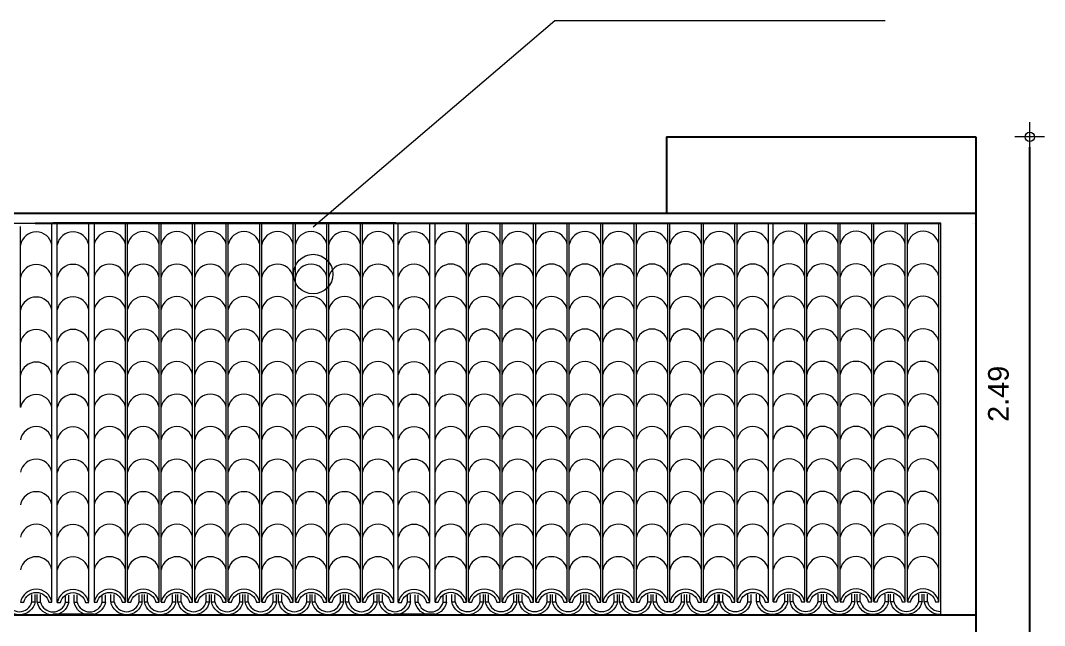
# Model space of a CAD drawing. Header units: millimetres. Extents: x 1345 to 2117, y 1214 to 1365.
# Drawn here: x 1486.346 to 1491.309, y 1288.295 to 1291.225 of the extents above; entities that cross this region are included whole.
import ezdxf

# ---------------------------------------------------------------- set-up
doc = ezdxf.new("R2010")
doc.units = ezdxf.units.MM
doc.header["$LTSCALE"] = 0.5
for name, color, linetype in [('COTAS', 7, 'Continuous'), ('COZINHA', 7, 'Continuous'), ('parede', 2, 'Continuous')]:
    doc.layers.add(name, color=color, linetype=linetype)
doc.layers.add('E-lay-9', color=9, linetype='Continuous', lineweight=9)
doc.layers.add('E-TXT-W', color=7, linetype='Continuous', lineweight=15)
doc.styles.get("Standard").update_dxf_attribs({"font": 'arial.ttf'})
doc.dimstyles.new('ESCALA50', dxfattribs={"dimtxt": 0.1, "dimasz": 0.05, "dimexe": 0.18, "dimexo": 0.06, "dimgap": 0.1, "dimtad": 1, "dimzin": 4, "dimdsep": 46, "dimtxsty": 'Standard', "dimblk": 'BOLA', "dimcen": -0.06, "dimse1": 1, "dimse2": 1, "dimclrd": 7, "dimclrt": 7, "dimadec": 0, "dimazin": 0, "dimtfac": 1, "dimtix": 1, "dimtmove": 0, "dimatfit": 3, "dimldrblk": 'BOLA', "dimfxl": 0, "dimtolj": 1, "dimtzin": 4, "dimarcsym": 0})

# ---------------------------------------------------------------- blocks, each defined once
blk = doc.blocks.new('BOLA')
for p, q in [((0, -1.435), (0, 1.435)), ((-1.435, 0), (1.435, 0))]:
    blk.add_line(p, q)
blk.add_circle((0, 0), 0.452)
blk = doc.blocks.new('*D312')
at = {"layer": 'Defpoints', "color": 0, "transparency": 16777216}
for p in [(1490.9763, 1290.6614), (1491.2371, 1290.6614), (1490.9763, 1288.1724)]:
    blk.add_point(p, dxfattribs=at)
at = {"layer": 'E-TXT-W', "color": 7, "lineweight": -2, "transparency": 16777216}
blk.add_line((1491.2371, 1288.2224), (1491.2371, 1290.6114), dxfattribs=at)
at = {"layer": 'E-TXT-W', "color": 7, "lineweight": -2, "transparency": 16777216, "xscale": 0.05, "yscale": 0.05, "zscale": 0.05}
for p, rotation in [((1491.2371, 1290.6614), 90), ((1491.2371, 1288.1724), 270)]:
    blk.add_blockref('BOLA', p, dxfattribs=dict(at, rotation=rotation))
at = {"layer": 'E-TXT-W', "color": 7, "transparency": 16777216, "insert": (1491.086, 1289.4169), "char_height": 0.1, "attachment_point": 5, "rotation": 90}
blk.add_mtext('\\A1;2.49', dxfattribs=at)

msp = doc.modelspace()

# ---------------------------------------------------------------- linework, layer by layer
at = {"color": 8, "linetype": 'ByBlock'}
for p, q in [((1488.1659, 1290.243), (1486.5027, 1290.243)), ((1486.7027, 1288.3474), (1486.5027, 1288.3474)), ((1488.3555, 1288.3476), (1488.1555, 1288.3476))]:
    msp.add_line(p, q, dxfattribs=at)
at = {"layer": 'COTAS', "color": 8}
msp.add_line((1490.824, 1288.3464), (1490.974, 1288.3464), dxfattribs=at)
at = {"layer": 'COZINHA', "color": 8}
for p, q in [((1483.3824, 1290.2917), (1490.974, 1290.2917)), ((1486.4178, 1290.243), (1490.807, 1290.243)), ((1483.904, 1288.3464), (1490.824, 1288.3464))]:
    msp.add_line(p, q, dxfattribs=at)
at = {"layer": 'E-lay-9', "color": 8, "lineweight": 18}
for p, q in [((1487.7646, 1290.2264), (1488.9352, 1291.2254)), ((1488.9352, 1291.2254), (1490.5363, 1291.2254)), ((1484.943, 1290.2923), (1486.543, 1290.2923)), ((1485.0455, 1290.243), (1486.4178, 1290.243)), ((1486.4985, 1288.4094), (1486.4985, 1290.243)), ((1486.4985, 1289.1949), (1486.4985, 1290.243)), ((1486.5244, 1288.4062), (1486.5244, 1290.243)), ((1486.6768, 1288.4083), (1486.6768, 1290.243)), ((1486.7027, 1290.243), (1486.7027, 1288.4074)), ((1486.8552, 1288.4094), (1486.8552, 1290.243)), ((1486.8653, 1288.4094), (1486.8653, 1290.243)), ((1487.0177, 1288.4094), (1487.0177, 1290.243)), ((1487.0279, 1288.4094), (1487.0279, 1290.243)), ((1487.1803, 1288.4094), (1487.1803, 1290.243)), ((1487.1905, 1288.4094), (1487.1905, 1290.243)), ((1487.3429, 1288.4094), (1487.3429, 1290.243)), ((1487.353, 1288.4094), (1487.353, 1290.243)), ((1487.5054, 1288.4094), (1487.5054, 1290.243)), ((1487.5156, 1288.4094), (1487.5156, 1290.243)), ((1487.668, 1288.4094), (1487.668, 1290.243)), ((1487.6782, 1288.4094), (1487.6782, 1290.243)), ((1487.8306, 1288.4094), (1487.8306, 1290.243)), ((1487.8407, 1288.4094), (1487.8407, 1290.243)), ((1487.9931, 1288.4094), (1487.9931, 1290.243)), ((1488.0033, 1288.4094), (1488.0033, 1290.243)), ((1488.1557, 1288.4094), (1488.1557, 1290.243)), ((1488.1772, 1288.4064), (1488.1772, 1290.2433)), ((1488.3296, 1288.4085), (1488.3296, 1290.2433)), ((1488.3555, 1288.4076), (1488.3555, 1290.2433)), ((1488.508, 1288.4097), (1488.508, 1290.2433)), ((1488.5181, 1288.4097), (1488.5181, 1290.2433)), ((1488.6705, 1288.4097), (1488.6705, 1290.2433)), ((1488.6807, 1288.4097), (1488.6807, 1290.2433)), ((1488.8331, 1288.4097), (1488.8331, 1290.2433)), ((1488.8433, 1288.4097), (1488.8433, 1290.2433)), ((1488.9957, 1288.4097), (1488.9957, 1290.2433)), ((1489.0058, 1288.4097), (1489.0058, 1290.2433)), ((1489.1582, 1288.4097), (1489.1582, 1290.2433)), ((1489.1684, 1288.4097), (1489.1684, 1290.2433)), ((1489.3208, 1288.4097), (1489.3208, 1290.2433)), ((1489.331, 1288.4097), (1489.331, 1290.2433)), ((1489.4834, 1288.4097), (1489.4834, 1290.2433)), ((1489.4935, 1288.4097), (1489.4935, 1290.2433)), ((1489.6459, 1288.4097), (1489.6459, 1290.2433)), ((1489.6561, 1288.4097), (1489.6561, 1290.2433)), ((1489.8085, 1288.4097), (1489.8085, 1290.2433)), ((1489.8187, 1288.4097), (1489.8187, 1290.2433)), ((1489.9711, 1288.4097), (1489.9711, 1290.2433)), ((1489.9942, 1288.4088), (1489.9942, 1290.2424)), ((1490.1466, 1288.4108), (1490.1466, 1290.243)), ((1490.1567, 1288.4108), (1490.1567, 1290.243)), ((1490.3091, 1288.4108), (1490.3091, 1290.243)), ((1490.3193, 1288.4108), (1490.3193, 1290.243)), ((1490.4717, 1288.4108), (1490.4717, 1290.243)), ((1490.4819, 1288.4108), (1490.4819, 1290.243)), ((1490.6343, 1288.4108), (1490.6343, 1290.243)), ((1490.6444, 1288.4108), (1490.6444, 1290.243)), ((1490.7968, 1288.4108), (1490.7968, 1290.243)), ((1490.807, 1288.348), (1490.807, 1290.243)), ((1490.9594, 1290.243), (1490.9594, 1290.2444)), ((1490.9696, 1290.243), (1490.9696, 1290.2444)), ((1486.3461, 1289.3524), (1486.3461, 1290.2276)), ((1486.4016, 1288.4094), (1486.4016, 1288.4446)), ((1486.4172, 1288.4094), (1486.4172, 1288.4446)), ((1486.4274, 1288.4094), (1486.4274, 1288.4446)), ((1486.4429, 1288.4094), (1486.4429, 1288.4446)), ((1486.5642, 1288.4071), (1486.5642, 1288.4422)), ((1486.5798, 1288.4071), (1486.5798, 1288.4422)), ((1486.6057, 1288.4083), (1486.6057, 1288.4434)), ((1486.6213, 1288.4083), (1486.6213, 1288.4434)), ((1486.7425, 1288.4083), (1486.7425, 1288.4434)), ((1486.7581, 1288.4083), (1486.7581, 1288.4434)), ((1486.7843, 1288.4104), (1486.7843, 1288.4455)), ((1486.7999, 1288.4104), (1486.7999, 1288.4455)), ((1486.9209, 1288.4094), (1486.9209, 1288.4446)), ((1486.9364, 1288.4094), (1486.9364, 1288.4446)), ((1486.9466, 1288.4094), (1486.9466, 1288.4446)), ((1486.9622, 1288.4094), (1486.9622, 1288.4446)), ((1487.0834, 1288.4094), (1487.0834, 1288.4446)), ((1487.099, 1288.4094), (1487.099, 1288.4446)), ((1487.1092, 1288.4094), (1487.1092, 1288.4446)), ((1487.1248, 1288.4094), (1487.1248, 1288.4446)), ((1487.246, 1288.4094), (1487.246, 1288.4446)), ((1487.2616, 1288.4094), (1487.2616, 1288.4446)), ((1487.2717, 1288.4094), (1487.2717, 1288.4446)), ((1487.2873, 1288.4094), (1487.2873, 1288.4446)), ((1487.4086, 1288.4094), (1487.4086, 1288.4446)), ((1487.4242, 1288.4094), (1487.4242, 1288.4446)), ((1487.4343, 1288.4094), (1487.4343, 1288.4446)), ((1487.4499, 1288.4094), (1487.4499, 1288.4446)), ((1487.5711, 1288.4094), (1487.5711, 1288.4446)), ((1487.5867, 1288.4094), (1487.5867, 1288.4446)), ((1487.5969, 1288.4094), (1487.5969, 1288.4446)), ((1487.6125, 1288.4094), (1487.6125, 1288.4446)), ((1487.7337, 1288.4094), (1487.7337, 1288.4446)), ((1487.7493, 1288.4094), (1487.7493, 1288.4446)), ((1487.7595, 1288.4094), (1487.7595, 1288.4446)), ((1487.775, 1288.4094), (1487.775, 1288.4446)), ((1487.8963, 1288.4094), (1487.8963, 1288.4446)), ((1487.9119, 1288.4094), (1487.9119, 1288.4446)), ((1487.922, 1288.4094), (1487.922, 1288.4446)), ((1487.9376, 1288.4094), (1487.9376, 1288.4446)), ((1488.0588, 1288.4094), (1488.0588, 1288.4446)), ((1488.0744, 1288.4094), (1488.0744, 1288.4446)), ((1488.0846, 1288.4094), (1488.0846, 1288.4446)), ((1488.1002, 1288.4094), (1488.1002, 1288.4446)), ((1488.2214, 1288.4094), (1488.2214, 1288.4446)), ((1488.237, 1288.4094), (1488.237, 1288.4446)), ((1488.2585, 1288.4085), (1488.2585, 1288.4436)), ((1488.2741, 1288.4085), (1488.2741, 1288.4436)), ((1488.3953, 1288.4085), (1488.3953, 1288.4436)), ((1488.4109, 1288.4085), (1488.4109, 1288.4436)), ((1488.4368, 1288.4097), (1488.4368, 1288.4448)), ((1488.4524, 1288.4097), (1488.4524, 1288.4448)), ((1488.5737, 1288.4097), (1488.5737, 1288.4448)), ((1488.5892, 1288.4097), (1488.5892, 1288.4448)), ((1488.5994, 1288.4097), (1488.5994, 1288.4448)), ((1488.615, 1288.4097), (1488.615, 1288.4448)), ((1488.7362, 1288.4094), (1488.7362, 1288.4446)), ((1488.7518, 1288.4097), (1488.7518, 1288.4448)), ((1488.762, 1288.4097), (1488.762, 1288.4448)), ((1488.7776, 1288.4097), (1488.7776, 1288.4448)), ((1488.8988, 1288.4097), (1488.8988, 1288.4448)), ((1488.9144, 1288.4097), (1488.9144, 1288.4448)), ((1488.9245, 1288.4097), (1488.9245, 1288.4448)), ((1488.9401, 1288.4097), (1488.9401, 1288.4448)), ((1489.0614, 1288.4097), (1489.0614, 1288.4448)), ((1489.0769, 1288.4097), (1489.0769, 1288.4448)), ((1489.0871, 1288.4097), (1489.0871, 1288.4448)), ((1489.1027, 1288.4097), (1489.1027, 1288.4448)), ((1489.2239, 1288.4097), (1489.2239, 1288.4448)), ((1489.2395, 1288.4097), (1489.2395, 1288.4448)), ((1489.2497, 1288.4097), (1489.2497, 1288.4448)), ((1489.2653, 1288.4097), (1489.2653, 1288.4448)), ((1489.3865, 1288.4097), (1489.3865, 1288.4448)), ((1489.4021, 1288.4097), (1489.4021, 1288.4448)), ((1489.4122, 1288.4097), (1489.4122, 1288.4448)), ((1489.4278, 1288.4097), (1489.4278, 1288.4448)), ((1489.5491, 1288.4097), (1489.5491, 1288.4448)), ((1489.5647, 1288.4097), (1489.5647, 1288.4448)), ((1489.5748, 1288.4097), (1489.5748, 1288.4448)), ((1489.5904, 1288.4097), (1489.5904, 1288.4448)), ((1489.7116, 1288.4097), (1489.7116, 1288.4448)), ((1489.7272, 1288.4097), (1489.7272, 1288.4448)), ((1489.7339, 1288.4097), (1489.7339, 1288.4448)), ((1489.7495, 1288.4097), (1489.7495, 1288.4448)), ((1489.8714, 1288.4097), (1489.8714, 1288.4448)), ((1489.8869, 1288.4097), (1489.8869, 1288.4448)), ((1489.9129, 1288.4108), (1489.9129, 1288.446)), ((1489.9285, 1288.4108), (1489.9285, 1288.446)), ((1490.0497, 1288.4108), (1490.0497, 1288.446)), ((1490.0653, 1288.4108), (1490.0653, 1288.446)), ((1490.0754, 1288.4108), (1490.0754, 1288.446)), ((1490.091, 1288.4108), (1490.091, 1288.446)), ((1490.2123, 1288.4108), (1490.2123, 1288.446)), ((1490.2279, 1288.4108), (1490.2279, 1288.446)), ((1490.238, 1288.4108), (1490.238, 1288.446)), ((1490.2536, 1288.4108), (1490.2536, 1288.446)), ((1490.3748, 1288.4108), (1490.3748, 1288.446)), ((1490.3904, 1288.4108), (1490.3904, 1288.446)), ((1490.4006, 1288.4108), (1490.4006, 1288.446)), ((1490.4162, 1288.4108), (1490.4162, 1288.446)), ((1490.5374, 1288.4108), (1490.5374, 1288.446)), ((1490.553, 1288.4108), (1490.553, 1288.446)), ((1490.5632, 1288.4108), (1490.5632, 1288.446)), ((1490.5787, 1288.4108), (1490.5787, 1288.446)), ((1490.7, 1288.4108), (1490.7, 1288.446)), ((1490.7156, 1288.4108), (1490.7156, 1288.446)), ((1490.7257, 1288.4108), (1490.7257, 1288.446)), ((1490.7413, 1288.4108), (1490.7413, 1288.446)), ((1486.5027, 1288.3474), (1487.0027, 1288.3474)), ((1488.1555, 1288.3476), (1488.6555, 1288.3476))]:
    msp.add_line(p, q, dxfattribs=at)
at = {"layer": 'E-lay-9', "color": 8, "lineweight": 18, "flags": 128}
for points in [[(1486.3461, 1288.4074), (1486.3617, 1288.4074, -0.788263), (1486.4829, 1288.4074), (1486.4985, 1288.4074, 0.827036)], [(1486.5244, 1288.4062), (1486.54, 1288.4062, -0.788263), (1486.6612, 1288.4062), (1486.6768, 1288.4062, 0.827036)], [(1486.7027, 1288.4074), (1486.7183, 1288.4074, -0.788263), (1486.8396, 1288.4074), (1486.8552, 1288.4074, 0.827036)], [(1486.8653, 1288.4074), (1486.8809, 1288.4074, -0.788263), (1487.0021, 1288.4074), (1487.0177, 1288.4074, 0.827036)], [(1487.0279, 1288.4074), (1487.0435, 1288.4074, -0.788263), (1487.1647, 1288.4074), (1487.1803, 1288.4074, 0.827036)], [(1487.1905, 1288.4074), (1487.206, 1288.4074, -0.788263), (1487.3273, 1288.4074), (1487.3429, 1288.4074, 0.827036)], [(1487.353, 1288.4074), (1487.3686, 1288.4074, -0.788263), (1487.4899, 1288.4074), (1487.5054, 1288.4074, 0.827036)], [(1487.5156, 1288.4074), (1487.5312, 1288.4074, -0.788263), (1487.6524, 1288.4074), (1487.668, 1288.4074, 0.827036)], [(1487.6782, 1288.4074), (1487.6938, 1288.4074, -0.788263), (1487.815, 1288.4074), (1487.8306, 1288.4074, 0.827036)], [(1487.8407, 1288.4074), (1487.8563, 1288.4074, -0.788263), (1487.9776, 1288.4074), (1487.9931, 1288.4074, 0.827036)], [(1488.0033, 1288.4074), (1488.0189, 1288.4074, -0.788263), (1488.1401, 1288.4074), (1488.1557, 1288.4074, 0.827036)], [(1488.1772, 1288.4064), (1488.1928, 1288.4064, -0.788263), (1488.314, 1288.4064), (1488.3296, 1288.4064, 0.827036)], [(1488.3555, 1288.4076), (1488.3711, 1288.4076, -0.788263), (1488.4924, 1288.4076), (1488.508, 1288.4076, 0.827036)], [(1488.5181, 1288.4076), (1488.5337, 1288.4076, -0.788263), (1488.6549, 1288.4076), (1488.6705, 1288.4076, 0.827036)], [(1488.6807, 1288.4076), (1488.6963, 1288.4076, -0.788263), (1488.8175, 1288.4076), (1488.8331, 1288.4076, 0.827036)], [(1488.8433, 1288.4076), (1488.8588, 1288.4076, -0.788263), (1488.9801, 1288.4076), (1488.9957, 1288.4076, 0.827036)], [(1489.0058, 1288.4076), (1489.0214, 1288.4076, -0.788263), (1489.1426, 1288.4076), (1489.1582, 1288.4076, 0.827036)], [(1489.1684, 1288.4076), (1489.184, 1288.4076, -0.788263), (1489.3052, 1288.4076), (1489.3208, 1288.4076, 0.827036)], [(1489.331, 1288.4076), (1489.3465, 1288.4076, -0.788263), (1489.4678, 1288.4076), (1489.4834, 1288.4076, 0.827036)], [(1489.4935, 1288.4076), (1489.5091, 1288.4076, -0.788263), (1489.6304, 1288.4076), (1489.6459, 1288.4076, 0.827036)], [(1489.6561, 1288.4076), (1489.6717, 1288.4076, -0.788263), (1489.7929, 1288.4076), (1489.8085, 1288.4076, 0.827036)], [(1489.8187, 1288.4076), (1489.8343, 1288.4076, -0.788263), (1489.9555, 1288.4076), (1489.9711, 1288.4076, 0.827036)], [(1489.9942, 1288.4088), (1490.0097, 1288.4088, -0.788263), (1490.131, 1288.4088), (1490.1466, 1288.4088, 0.827036)], [(1490.1567, 1288.4088), (1490.1723, 1288.4088, -0.788263), (1490.2936, 1288.4088), (1490.3091, 1288.4088, 0.827036)], [(1490.3193, 1288.4088), (1490.3349, 1288.4088, -0.788263), (1490.4561, 1288.4088), (1490.4717, 1288.4088, 0.827036)], [(1490.4819, 1288.4088), (1490.4975, 1288.4088, -0.788263), (1490.6187, 1288.4088), (1490.6343, 1288.4088, 0.827036)], [(1490.6444, 1288.4088), (1490.66, 1288.4088, -0.788263), (1490.7813, 1288.4088), (1490.7968, 1288.4088, 0.827036)], [(1486.2648, 1288.4094), (1486.2804, 1288.4094, 0.788263), (1486.4016, 1288.4094), (1486.4172, 1288.4094, -0.827036)], [(1486.4274, 1288.4083), (1486.4429, 1288.4083, 0.788263), (1486.5642, 1288.4083), (1486.5798, 1288.4083, -0.827036)], [(1486.6057, 1288.4083), (1486.6213, 1288.4083, 0.788263), (1486.7425, 1288.4083), (1486.7581, 1288.4083, -0.827036)], [(1486.784, 1288.4094), (1486.7996, 1288.4094, 0.788263), (1486.9209, 1288.4094), (1486.9364, 1288.4094, -0.827036)], [(1486.9466, 1288.4094), (1486.9622, 1288.4094, 0.788263), (1487.0834, 1288.4094), (1487.099, 1288.4094, -0.827036)], [(1487.1092, 1288.4094), (1487.1248, 1288.4094, 0.788263), (1487.246, 1288.4094), (1487.2616, 1288.4094, -0.827036)], [(1487.2717, 1288.4094), (1487.2873, 1288.4094, 0.788263), (1487.4086, 1288.4094), (1487.4242, 1288.4094, -0.827036)], [(1487.4343, 1288.4094), (1487.4499, 1288.4094, 0.788263), (1487.5711, 1288.4094), (1487.5867, 1288.4094, -0.827036)], [(1487.5969, 1288.4094), (1487.6125, 1288.4094, 0.788263), (1487.7337, 1288.4094), (1487.7493, 1288.4094, -0.827036)], [(1487.7595, 1288.4094), (1487.775, 1288.4094, 0.788263), (1487.8963, 1288.4094), (1487.9119, 1288.4094, -0.827036)], [(1487.922, 1288.4094), (1487.9376, 1288.4094, 0.788263), (1488.0588, 1288.4094), (1488.0744, 1288.4094, -0.827036)], [(1488.0846, 1288.4094), (1488.1002, 1288.4094, 0.788263), (1488.2214, 1288.4094), (1488.237, 1288.4094, -0.827036)], [(1488.2585, 1288.4085), (1488.2741, 1288.4085, 0.788263), (1488.3953, 1288.4085), (1488.4109, 1288.4085, -0.827036)], [(1488.4368, 1288.4097), (1488.4524, 1288.4097, 0.788263), (1488.5737, 1288.4097), (1488.5892, 1288.4097, -0.827036)], [(1488.5994, 1288.4097), (1488.615, 1288.4097, 0.788263), (1488.7362, 1288.4097), (1488.7518, 1288.4097, -0.827036)], [(1488.762, 1288.4097), (1488.7776, 1288.4097, 0.788263), (1488.8988, 1288.4097), (1488.9144, 1288.4097, -0.827036)], [(1488.9245, 1288.4097), (1488.9401, 1288.4097, 0.788263), (1489.0614, 1288.4097), (1489.0769, 1288.4097, -0.827036)], [(1489.0871, 1288.4097), (1489.1027, 1288.4097, 0.788263), (1489.2239, 1288.4097), (1489.2395, 1288.4097, -0.827036)], [(1489.2497, 1288.4097), (1489.2653, 1288.4097, 0.788263), (1489.3865, 1288.4097), (1489.4021, 1288.4097, -0.827036)], [(1489.4122, 1288.4097), (1489.4278, 1288.4097, 0.788263), (1489.5491, 1288.4097), (1489.5647, 1288.4097, -0.827036)], [(1489.5748, 1288.4097), (1489.5904, 1288.4097, 0.788263), (1489.7116, 1288.4097), (1489.7272, 1288.4097, -0.827036)], [(1489.7345, 1288.4097), (1489.7501, 1288.4097, 0.788263), (1489.8714, 1288.4097), (1489.8869, 1288.4097, -0.827036)], [(1489.9129, 1288.4108), (1489.9285, 1288.4108, 0.788263), (1490.0497, 1288.4108), (1490.0653, 1288.4108, -0.827036)], [(1490.0754, 1288.4108), (1490.091, 1288.4108, 0.788263), (1490.2123, 1288.4108), (1490.2279, 1288.4108, -0.827036)], [(1490.238, 1288.4108), (1490.2536, 1288.4108, 0.788263), (1490.3748, 1288.4108), (1490.3904, 1288.4108, -0.827036)], [(1490.4006, 1288.4108), (1490.4162, 1288.4108, 0.788263), (1490.5374, 1288.4108), (1490.553, 1288.4108, -0.827036)], [(1490.5632, 1288.4108), (1490.5787, 1288.4108, 0.788263), (1490.7, 1288.4108), (1490.7156, 1288.4108, -0.827036)]]:
    msp.add_lwpolyline(points, format="xyb", close=True, dxfattribs=at)
msp.add_lwpolyline([(1490.807, 1288.348, -0.378559), (1490.7257, 1288.4108), (1490.7413, 1288.4108, 0.369758), (1490.807, 1288.3633)], format="xyb", dxfattribs=at)
at = {"layer": 'E-lay-9', "color": 8, "lineweight": 18}
msp.add_circle((1487.7646, 1289.9971), 0.0956, dxfattribs=at)
for centre, start, end in [((1486.4223, 1290.1233), 10.8161, 169.1839), ((1486.6006, 1290.1241), 10.8161, 169.1839), ((1486.779, 1290.1253), 10.8161, 169.1839), ((1486.9415, 1290.1253), 10.8161, 169.1839), ((1487.1041, 1290.1253), 10.8161, 169.1839), ((1487.2667, 1290.1253), 10.8161, 169.1839), ((1487.4292, 1290.1253), 10.8161, 169.1839), ((1487.5918, 1290.1253), 10.8161, 169.1839), ((1487.7544, 1290.1253), 10.8161, 169.1839), ((1487.9169, 1290.1253), 10.8161, 169.1839), ((1488.0795, 1290.1253), 10.8161, 169.1839), ((1488.2534, 1290.1244), 10.8161, 169.1839), ((1488.4317, 1290.1255), 10.8161, 169.1839), ((1488.5943, 1290.1255), 10.8161, 169.1839), ((1488.7569, 1290.1255), 10.8161, 169.1839), ((1488.9195, 1290.1255), 10.8161, 169.1839), ((1489.082, 1290.1255), 10.8161, 169.1839), ((1489.2446, 1290.1255), 10.8161, 169.1839), ((1489.4072, 1290.1255), 10.8161, 169.1839), ((1489.5697, 1290.1255), 10.8161, 169.1839), ((1489.7323, 1290.1255), 10.8161, 169.1839), ((1489.8949, 1290.1255), 10.8161, 169.1839), ((1490.0704, 1290.1267), 10.8161, 169.1839), ((1490.2329, 1290.1267), 10.8161, 169.1839), ((1490.3955, 1290.1267), 10.8161, 169.1839), ((1490.5581, 1290.1267), 10.8161, 169.1839), ((1490.7206, 1290.1267), 10.8161, 169.1839), ((1486.4223, 1289.9658), 10.8161, 169.1839), ((1486.6006, 1289.9666), 10.8161, 169.1839), ((1486.779, 1289.9678), 10.8161, 169.1839), ((1486.9415, 1289.9678), 10.8161, 169.1839), ((1487.1041, 1289.9678), 10.8161, 169.1839), ((1487.2667, 1289.9678), 10.8161, 169.1839), ((1487.4292, 1289.9678), 10.8161, 169.1839), ((1487.5918, 1289.9678), 10.8161, 169.1839), ((1487.7544, 1289.9678), 10.8161, 169.1839), ((1487.9169, 1289.9678), 10.8161, 169.1839), ((1488.0795, 1289.9678), 10.8161, 169.1839), ((1488.2534, 1289.9669), 10.8161, 169.1839), ((1488.4317, 1289.968), 10.8161, 169.1839), ((1488.5943, 1289.968), 10.8161, 169.1839), ((1488.7569, 1289.968), 10.8161, 169.1839), ((1488.9195, 1289.968), 10.8161, 169.1839), ((1489.082, 1289.968), 10.8161, 169.1839), ((1489.2446, 1289.968), 10.8161, 169.1839), ((1489.4072, 1289.968), 10.8161, 169.1839), ((1489.5697, 1289.968), 10.8161, 169.1839), ((1489.7323, 1289.968), 10.8161, 169.1839), ((1489.8949, 1289.968), 10.8161, 169.1839), ((1490.0704, 1289.9692), 10.8161, 169.1839), ((1490.2329, 1289.9692), 10.8161, 169.1839), ((1490.3955, 1289.9692), 10.8161, 169.1839), ((1490.5581, 1289.9692), 10.8161, 169.1839), ((1490.7206, 1289.9692), 10.8161, 169.1839), ((1486.4223, 1289.8083), 10.8161, 169.1839), ((1486.6006, 1289.8091), 10.8161, 169.1839), ((1486.779, 1289.8103), 10.8161, 169.1839), ((1486.9415, 1289.8103), 10.8161, 169.1839), ((1487.1041, 1289.8103), 10.8161, 169.1839), ((1487.2667, 1289.8103), 10.8161, 169.1839), ((1487.4292, 1289.8103), 10.8161, 169.1839), ((1487.5918, 1289.8103), 10.8161, 169.1839), ((1487.7544, 1289.8103), 10.8161, 169.1839), ((1487.9169, 1289.8103), 10.8161, 169.1839), ((1488.0795, 1289.8103), 10.8161, 169.1839), ((1488.2534, 1289.8094), 10.8161, 169.1839), ((1488.4317, 1289.8105), 10.8161, 169.1839), ((1488.5943, 1289.8105), 10.8161, 169.1839), ((1488.7569, 1289.8105), 10.8161, 169.1839), ((1488.9195, 1289.8105), 10.8161, 169.1839), ((1489.082, 1289.8105), 10.8161, 169.1839), ((1489.2446, 1289.8105), 10.8161, 169.1839), ((1489.4072, 1289.8105), 10.8161, 169.1839), ((1489.5697, 1289.8105), 10.8161, 169.1839), ((1489.7323, 1289.8105), 10.8161, 169.1839), ((1489.8949, 1289.8105), 10.8161, 169.1839), ((1490.0704, 1289.8117), 10.8161, 169.1839), ((1490.2329, 1289.8117), 10.8161, 169.1839), ((1490.3955, 1289.8117), 10.8161, 169.1839), ((1490.5581, 1289.8117), 10.8161, 169.1839), ((1490.7206, 1289.8117), 10.8161, 169.1839), ((1486.4223, 1289.6508), 10.8161, 169.1839), ((1486.6006, 1289.6516), 10.8161, 169.1839), ((1486.779, 1289.6528), 10.8161, 169.1839), ((1486.9415, 1289.6528), 10.8161, 169.1839), ((1487.1041, 1289.6528), 10.8161, 169.1839), ((1487.2667, 1289.6528), 10.8161, 169.1839), ((1487.4292, 1289.6528), 10.8161, 169.1839), ((1487.5918, 1289.6528), 10.8161, 169.1839), ((1487.7544, 1289.6528), 10.8161, 169.1839), ((1487.9169, 1289.6528), 10.8161, 169.1839), ((1488.0795, 1289.6528), 10.8161, 169.1839), ((1488.2534, 1289.6519), 10.8161, 169.1839), ((1488.4317, 1289.653), 10.8161, 169.1839), ((1488.5943, 1289.653), 10.8161, 169.1839), ((1488.7569, 1289.653), 10.8161, 169.1839), ((1488.9195, 1289.653), 10.8161, 169.1839), ((1489.082, 1289.653), 10.8161, 169.1839), ((1489.2446, 1289.653), 10.8161, 169.1839), ((1489.4072, 1289.653), 10.8161, 169.1839), ((1489.5697, 1289.653), 10.8161, 169.1839), ((1489.7323, 1289.653), 10.8161, 169.1839), ((1489.8949, 1289.653), 10.8161, 169.1839), ((1490.0704, 1289.6542), 10.8161, 169.1839), ((1490.2329, 1289.6542), 10.8161, 169.1839), ((1490.3955, 1289.6542), 10.8161, 169.1839), ((1490.5581, 1289.6542), 10.8161, 169.1839), ((1490.7206, 1289.6542), 10.8161, 169.1839), ((1486.4223, 1289.4933), 10.8161, 169.1839), ((1486.6006, 1289.4941), 10.8161, 169.1839), ((1486.779, 1289.4953), 10.8161, 169.1839), ((1486.9415, 1289.4953), 10.8161, 169.1839), ((1487.1041, 1289.4953), 10.8161, 169.1839), ((1487.2667, 1289.4953), 10.8161, 169.1839), ((1487.4292, 1289.4953), 10.8161, 169.1839), ((1487.5918, 1289.4953), 10.8161, 169.1839), ((1487.7544, 1289.4953), 10.8161, 169.1839), ((1487.9169, 1289.4953), 10.8161, 169.1839), ((1488.0795, 1289.4953), 10.8161, 169.1839), ((1488.2534, 1289.4944), 10.8161, 169.1839), ((1488.4317, 1289.4955), 10.8161, 169.1839), ((1488.5943, 1289.4955), 10.8161, 169.1839), ((1488.7569, 1289.4955), 10.8161, 169.1839), ((1488.9195, 1289.4955), 10.8161, 169.1839), ((1489.082, 1289.4955), 10.8161, 169.1839), ((1489.2446, 1289.4955), 10.8161, 169.1839), ((1489.4072, 1289.4955), 10.8161, 169.1839), ((1489.5697, 1289.4955), 10.8161, 169.1839), ((1489.7323, 1289.4955), 10.8161, 169.1839), ((1489.8949, 1289.4955), 10.8161, 169.1839), ((1490.0704, 1289.4967), 10.8161, 169.1839), ((1490.2329, 1289.4967), 10.8161, 169.1839), ((1490.3955, 1289.4967), 10.8161, 169.1839), ((1490.5581, 1289.4967), 10.8161, 169.1839), ((1490.7206, 1289.4967), 10.8161, 169.1839), ((1486.4223, 1289.3358), 10.8161, 169.1839), ((1486.6006, 1289.3366), 10.8161, 169.1839), ((1486.779, 1289.3378), 10.8161, 169.1839), ((1486.9415, 1289.3378), 10.8161, 169.1839), ((1487.1041, 1289.3378), 10.8161, 169.1839), ((1487.2667, 1289.3378), 10.8161, 169.1839), ((1487.4292, 1289.3378), 10.8161, 169.1839), ((1487.5918, 1289.3378), 10.8161, 169.1839), ((1487.7544, 1289.3378), 10.8161, 169.1839), ((1487.9169, 1289.3378), 10.8161, 169.1839), ((1488.0795, 1289.3378), 10.8161, 169.1839), ((1488.2534, 1289.3369), 10.8161, 169.1839), ((1488.4317, 1289.338), 10.8161, 169.1839), ((1488.5943, 1289.338), 10.8161, 169.1839), ((1488.7569, 1289.338), 10.8161, 169.1839), ((1488.9195, 1289.338), 10.8161, 169.1839), ((1489.082, 1289.338), 10.8161, 169.1839), ((1489.2446, 1289.338), 10.8161, 169.1839), ((1489.4072, 1289.338), 10.8161, 169.1839), ((1489.5697, 1289.338), 10.8161, 169.1839), ((1489.7323, 1289.338), 10.8161, 169.1839), ((1489.8949, 1289.338), 10.8161, 169.1839), ((1490.0704, 1289.3392), 10.8161, 169.1839), ((1490.2329, 1289.3392), 10.8161, 169.1839), ((1490.3955, 1289.3392), 10.8161, 169.1839), ((1490.5581, 1289.3392), 10.8161, 169.1839), ((1490.7206, 1289.3392), 10.8161, 169.1839), ((1486.4223, 1289.1803), 10.8161, 169.1839), ((1486.6006, 1289.1791), 10.8161, 169.1839), ((1486.779, 1289.1803), 10.8161, 169.1839), ((1486.9415, 1289.1803), 10.8161, 169.1839), ((1487.1041, 1289.1803), 10.8161, 169.1839), ((1487.2667, 1289.1803), 10.8161, 169.1839), ((1487.4292, 1289.1803), 10.8161, 169.1839), ((1487.5918, 1289.1803), 10.8161, 169.1839), ((1487.7544, 1289.1803), 10.8161, 169.1839), ((1487.9169, 1289.1803), 10.8161, 169.1839), ((1488.0795, 1289.1803), 10.8161, 169.1839), ((1488.2534, 1289.1794), 10.8161, 169.1839), ((1488.4317, 1289.1805), 10.8161, 169.1839), ((1488.5943, 1289.1805), 10.8161, 169.1839), ((1488.7569, 1289.1805), 10.8161, 169.1839), ((1488.9195, 1289.1805), 10.8161, 169.1839), ((1489.082, 1289.1805), 10.8161, 169.1839), ((1489.2446, 1289.1805), 10.8161, 169.1839), ((1489.4072, 1289.1805), 10.8161, 169.1839), ((1489.5697, 1289.1805), 10.8161, 169.1839), ((1489.7323, 1289.1805), 10.8161, 169.1839), ((1489.8949, 1289.1805), 10.8161, 169.1839), ((1490.0704, 1289.1817), 10.8161, 169.1839), ((1490.2329, 1289.1817), 10.8161, 169.1839), ((1490.3955, 1289.1817), 10.8161, 169.1839), ((1490.5581, 1289.1817), 10.8161, 169.1839), ((1490.7206, 1289.1817), 10.8161, 169.1839), ((1486.4223, 1289.0228), 10.8161, 169.1839), ((1486.6006, 1289.0216), 10.8161, 169.1839), ((1486.779, 1289.0228), 10.8161, 169.1839), ((1486.9415, 1289.0228), 10.8161, 169.1839), ((1487.1041, 1289.0228), 10.8161, 169.1839), ((1487.2667, 1289.0228), 10.8161, 169.1839), ((1487.4292, 1289.0228), 10.8161, 169.1839), ((1487.5918, 1289.0228), 10.8161, 169.1839), ((1487.7544, 1289.0228), 10.8161, 169.1839), ((1487.9169, 1289.0228), 10.8161, 169.1839), ((1488.0795, 1289.0228), 10.8161, 169.1839), ((1488.2534, 1289.0219), 10.8161, 169.1839), ((1488.4317, 1289.023), 10.8161, 169.1839), ((1488.5943, 1289.023), 10.8161, 169.1839), ((1488.7569, 1289.023), 10.8161, 169.1839), ((1488.9195, 1289.023), 10.8161, 169.1839), ((1489.082, 1289.023), 10.8161, 169.1839), ((1489.2446, 1289.023), 10.8161, 169.1839), ((1489.4072, 1289.023), 10.8161, 169.1839), ((1489.5697, 1289.023), 10.8161, 169.1839), ((1489.7323, 1289.023), 10.8161, 169.1839), ((1489.8949, 1289.023), 10.8161, 169.1839), ((1490.0704, 1289.0242), 10.8161, 169.1839), ((1490.2329, 1289.0242), 10.8161, 169.1839), ((1490.3955, 1289.0242), 10.8161, 169.1839), ((1490.5581, 1289.0242), 10.8161, 169.1839), ((1490.7206, 1289.0242), 10.8161, 169.1839), ((1486.4223, 1288.8653), 10.8161, 169.1839), ((1486.6006, 1288.8641), 10.8161, 169.1839), ((1486.779, 1288.8653), 10.8161, 169.1839), ((1486.9415, 1288.8653), 10.8161, 169.1839), ((1487.1041, 1288.8653), 10.8161, 169.1839), ((1487.2667, 1288.8653), 10.8161, 169.1839), ((1487.4292, 1288.8653), 10.8161, 169.1839), ((1487.5918, 1288.8653), 10.8161, 169.1839), ((1487.7544, 1288.8653), 10.8161, 169.1839), ((1487.9169, 1288.8653), 10.8161, 169.1839), ((1488.0795, 1288.8653), 10.8161, 169.1839), ((1488.2534, 1288.8644), 10.8161, 169.1839), ((1488.4317, 1288.8655), 10.8161, 169.1839), ((1488.5943, 1288.8655), 10.8161, 169.1839), ((1488.7569, 1288.8655), 10.8161, 169.1839), ((1488.9195, 1288.8655), 10.8161, 169.1839), ((1489.082, 1288.8655), 10.8161, 169.1839), ((1489.2446, 1288.8655), 10.8161, 169.1839), ((1489.4072, 1288.8655), 10.8161, 169.1839), ((1489.5697, 1288.8655), 10.8161, 169.1839), ((1489.7323, 1288.8655), 10.8161, 169.1839), ((1489.8949, 1288.8655), 10.8161, 169.1839), ((1490.0704, 1288.8667), 10.8161, 169.1839), ((1490.2329, 1288.8667), 10.8161, 169.1839), ((1490.3955, 1288.8667), 10.8161, 169.1839), ((1490.5581, 1288.8667), 10.8161, 169.1839), ((1490.7206, 1288.8667), 10.8161, 169.1839), ((1486.4223, 1288.7078), 10.8161, 169.1839), ((1486.6006, 1288.7066), 10.8161, 169.1839), ((1486.779, 1288.7078), 10.8161, 169.1839), ((1486.9415, 1288.7078), 10.8161, 169.1839), ((1487.1041, 1288.7078), 10.8161, 169.1839), ((1487.2667, 1288.7078), 10.8161, 169.1839), ((1487.4292, 1288.7078), 10.8161, 169.1839), ((1487.5918, 1288.7078), 10.8161, 169.1839), ((1487.7544, 1288.7078), 10.8161, 169.1839), ((1487.9169, 1288.7078), 10.8161, 169.1839), ((1488.0795, 1288.7078), 10.8161, 169.1839), ((1488.2534, 1288.7069), 10.8161, 169.1839), ((1488.4317, 1288.708), 10.8161, 169.1839), ((1488.5943, 1288.708), 10.8161, 169.1839), ((1488.7569, 1288.708), 10.8161, 169.1839), ((1488.9195, 1288.708), 10.8161, 169.1839), ((1489.082, 1288.708), 10.8161, 169.1839), ((1489.2446, 1288.708), 10.8161, 169.1839), ((1489.4072, 1288.708), 10.8161, 169.1839), ((1489.5697, 1288.708), 10.8161, 169.1839), ((1489.7323, 1288.708), 10.8161, 169.1839), ((1489.8949, 1288.708), 10.8161, 169.1839), ((1490.0704, 1288.7092), 10.8161, 169.1839), ((1490.2329, 1288.7092), 10.8161, 169.1839), ((1490.3955, 1288.7092), 10.8161, 169.1839), ((1490.5581, 1288.7092), 10.8161, 169.1839), ((1490.7206, 1288.7092), 10.8161, 169.1839), ((1486.4223, 1288.5503), 10.8161, 169.1839), ((1486.6006, 1288.5491), 10.8161, 169.1839), ((1486.779, 1288.5503), 10.8161, 169.1839), ((1486.9415, 1288.5503), 10.8161, 169.1839), ((1487.1041, 1288.5503), 10.8161, 169.1839), ((1487.2667, 1288.5503), 10.8161, 169.1839), ((1487.4292, 1288.5503), 10.8161, 169.1839), ((1487.5918, 1288.5503), 10.8161, 169.1839), ((1487.7544, 1288.5503), 10.8161, 169.1839), ((1487.9169, 1288.5503), 10.8161, 169.1839), ((1488.0795, 1288.5503), 10.8161, 169.1839), ((1488.2534, 1288.5494), 10.8161, 169.1839), ((1488.4317, 1288.5505), 10.8161, 169.1839), ((1488.5943, 1288.5505), 10.8161, 169.1839), ((1488.7569, 1288.5505), 10.8161, 169.1839), ((1488.9195, 1288.5505), 10.8161, 169.1839), ((1489.082, 1288.5505), 10.8161, 169.1839), ((1489.2446, 1288.5505), 10.8161, 169.1839), ((1489.4072, 1288.5505), 10.8161, 169.1839), ((1489.5697, 1288.5505), 10.8161, 169.1839), ((1489.7323, 1288.5505), 10.8161, 169.1839), ((1489.8949, 1288.5505), 10.8161, 169.1839), ((1490.0704, 1288.5517), 10.8161, 169.1839), ((1490.2329, 1288.5517), 10.8161, 169.1839), ((1490.3955, 1288.5517), 10.8161, 169.1839), ((1490.5581, 1288.5517), 10.8161, 169.1839), ((1490.7206, 1288.5517), 10.8161, 169.1839), ((1486.7726, 1288.3045), 33.5179, 36.4641), ((1486.9351, 1288.3045), 33.5179, 36.4641), ((1487.0977, 1288.3045), 33.5179, 36.4641), ((1488.4254, 1288.3048), 33.5179, 36.4641), ((1488.5879, 1288.3048), 33.5179, 36.4641), ((1488.7505, 1288.3048), 33.5179, 36.4641), ((1490.064, 1288.3059), 33.5179, 36.4641), ((1490.2266, 1288.3059), 33.5179, 36.4641)]:
    msp.add_arc(centre, 0.0776, start, end, dxfattribs=at)
at = {"layer": 'parede'}
for p, q in [((1489.4763, 1290.6614), (1489.4763, 1290.2917)), ((1489.4763, 1290.6614), (1490.9763, 1290.6614)), ((1490.9763, 1290.6614), (1490.9763, 1290.2917)), ((1490.9763, 1290.2917), (1490.9763, 1288.1724))]:
    msp.add_line(p, q, dxfattribs=at)

# ---------------------------------------------------------------- dimensions: what is measured, and where the dimension line sits
at = {"layer": 'E-TXT-W'}
dim = msp.add_linear_dim(base=(1491.2371, 1290.6614), p1=(1490.9763, 1288.1724), p2=(1490.9763, 1290.6614), angle=90, dimstyle='ESCALA50', dxfattribs=at)
dim.commit()
dim.dimension.update_dxf_attribs({"geometry": '*D312', "text_midpoint": (1491.086, 1289.4169)})

doc.saveas('drawing.dxf')
